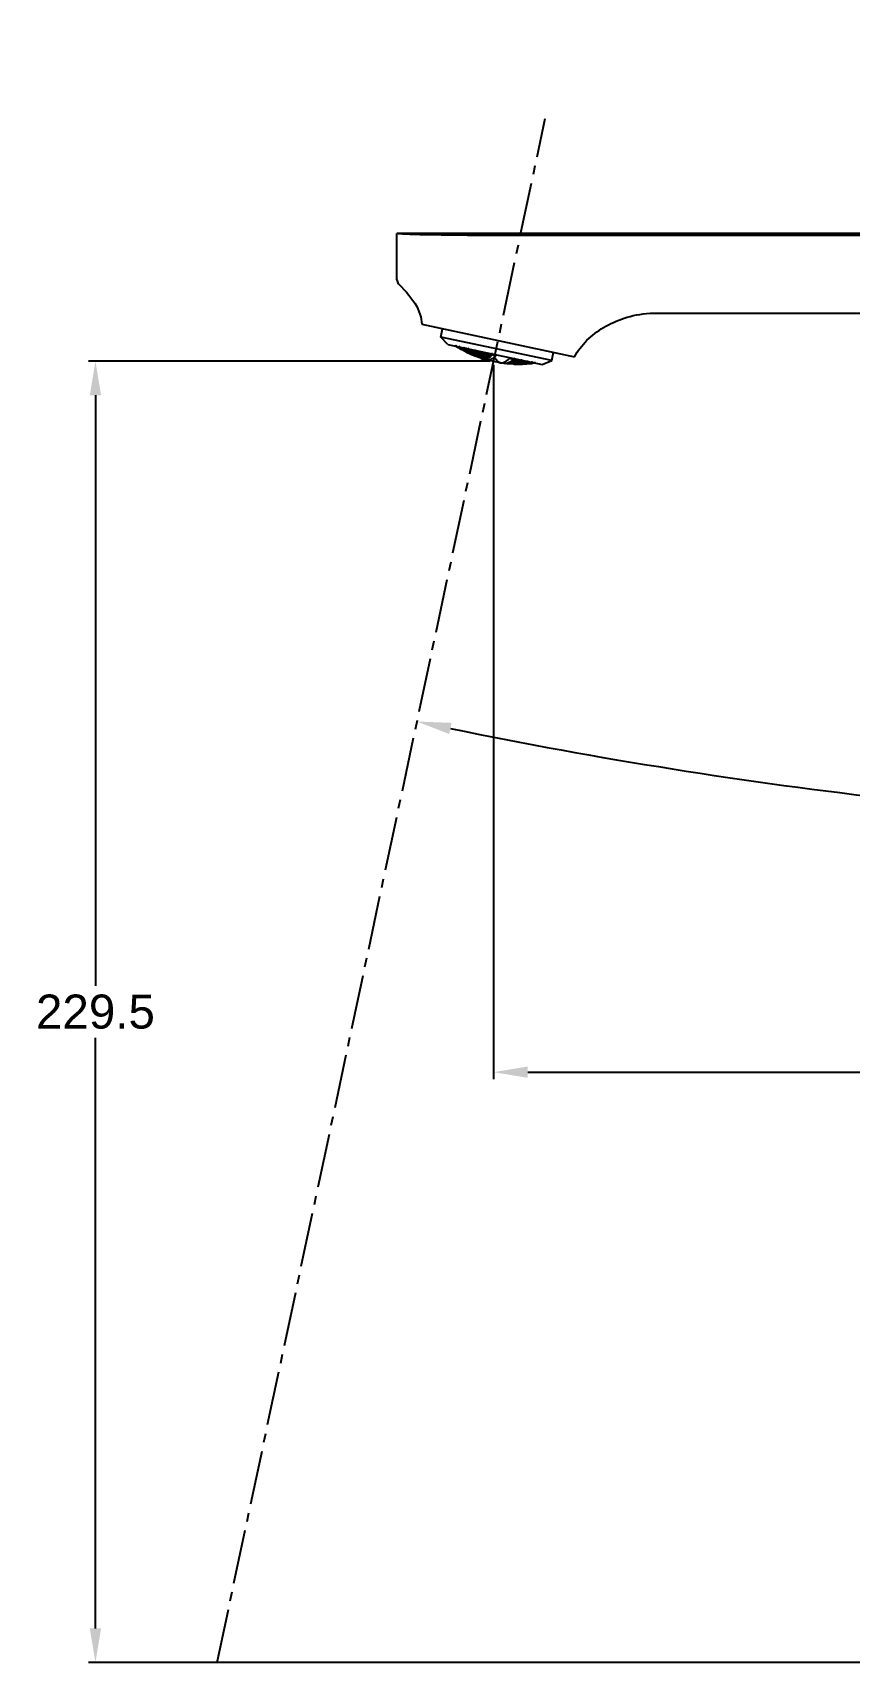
# Model space of a CAD drawing. Header units: millimetres. Extents: x 4859 to 5453, y 1404 to 2244.
# Drawn here: x 5073 to 5217.1, y 1630.2 to 1917.6 of the extents above; entities that cross this region are included whole.
import ezdxf

# ---------------------------------------------------------------- set-up
doc = ezdxf.new("R2010")
doc.units = ezdxf.units.MM
doc.linetypes.add('CENTER2', pattern=[28.575, 19.05, -3.175, 3.175, -3.175])
doc.styles.get("Standard").update_dxf_attribs({"font": 'arial.ttf'})
doc.dimstyles.new('사본(2) STANDARD', dxfattribs={"dimscale": 0, "dimtxt": 4, "dimasz": 4, "dimexe": 1.25, "dimexo": 0.625, "dimgap": 1.5, "dimtad": 3, "dimtih": 1, "dimtoh": 1, "dimdec": 1, "dimzin": 9, "dimdsep": 46, "dimtxsty": 'Standard', "dimcen": 2.5, "dimclrd": 3, "dimclre": 3, "dimclrt": 4, "dimadec": 0, "dimazin": 0, "dimtfac": 1, "dimtdec": 1, "dimtmove": 0, "dimatfit": 3, "dimfxl": 1.25, "dimtfill": 1, "dimtolj": 1, "dimtzin": 0, "dimarcsym": 0})

# ---------------------------------------------------------------- blocks, each defined once
blk = doc.blocks.new('*D83')
at = {"color": 3, "lineweight": -2, "transparency": 16777216}
for start, end in [(258.38834, 263.53754), (264.46207, 269.61166)]:
    blk.add_arc((5324.86, 2661.99), 885.24, start, end, dxfattribs=at)
at = {"color": 3, "transparency": 16777216}
for points in [[(5146.47, 1793.89), (5146.88, 1795.85), (5140.8, 1796.09)], [(5318.86, 1777.77), (5318.85, 1775.77), (5324.86, 1776.75)]]:
    blk.add_solid(points, dxfattribs=at)
at = {"layer": 'Defpoints', "color": 0, "transparency": 16777216}
for p in [(5324.86, 1917.59), (5163.4, 1902.42), (5201.66, 1785.37), (5105.54, 1630.17), (5324.86, 1629.17)]:
    blk.add_point(p, dxfattribs=at)
at = {"color": 4, "transparency": 16777216, "insert": (5232.32, 1781.6), "char_height": 6, "attachment_point": 5, "bg_fill": 3, "box_fill_scale": 1.1, "bg_fill_color": 256, "bg_fill_true_color": 13158600, "bg_fill_transparency": 0}
blk.add_mtext('\\A1;12°', dxfattribs=at)
blk = doc.blocks.new('*D86')
at = {"color": 3, "lineweight": -2, "transparency": 16777216}
for p, q in [((5153.69, 1859.63), (5082.83, 1859.63)), ((5084.08, 1853.63), (5084.08, 1749.46)), ((5084.08, 1636.17), (5084.08, 1740.34)), ((5299.73, 1630.17), (5082.83, 1630.17))]:
    blk.add_line(p, q, dxfattribs=at)
at = {"color": 3, "transparency": 16777216}
for points in [[(5083.08, 1853.63), (5085.08, 1853.63), (5084.08, 1859.63)], [(5083.08, 1636.17), (5085.08, 1636.17), (5084.08, 1630.17)]]:
    blk.add_solid(points, dxfattribs=at)
at = {"layer": 'Defpoints', "color": 0, "transparency": 16777216}
for p in [(5154.31, 1859.63), (5084.08, 1630.17), (5300.36, 1630.17)]:
    blk.add_point(p, dxfattribs=at)
at = {"color": 4, "transparency": 16777216, "insert": (5084.08, 1744.9), "char_height": 6, "attachment_point": 5, "bg_fill": 3, "box_fill_scale": 1.1, "bg_fill_color": 256, "bg_fill_true_color": 13158600, "bg_fill_transparency": 0}
blk.add_mtext('\\A1;229.5', dxfattribs=at)
blk = doc.blocks.new('*D87')
at = {"color": 3, "lineweight": -2, "transparency": 16777216}
for p, q in [((5154.31, 1859.01), (5154.31, 1733.01)), ((5160.31, 1734.26), (5228.22, 1734.26)), ((5318.86, 1734.26), (5250.95, 1734.26)), ((5324.86, 1690.48), (5324.86, 1735.51))]:
    blk.add_line(p, q, dxfattribs=at)
at = {"color": 3, "transparency": 16777216}
for points in [[(5160.31, 1735.26), (5160.31, 1733.26), (5154.31, 1734.26)], [(5318.86, 1735.26), (5318.86, 1733.26), (5324.86, 1734.26)]]:
    blk.add_solid(points, dxfattribs=at)
at = {"layer": 'Defpoints', "color": 0, "transparency": 16777216}
for p in [(5154.31, 1859.63), (5324.86, 1734.26), (5324.86, 1689.85)]:
    blk.add_point(p, dxfattribs=at)
at = {"color": 4, "transparency": 16777216, "insert": (5239.58, 1734.26), "char_height": 6, "attachment_point": 5, "bg_fill": 3, "box_fill_scale": 1.1, "bg_fill_color": 256, "bg_fill_true_color": 13158600, "bg_fill_transparency": 0}
blk.add_mtext('\\A1;170.5', dxfattribs=at)

msp = doc.modelspace()

# ---------------------------------------------------------------- linework, layer by layer
at = {"color": 1, "linetype": 'CENTER2', "ltscale": 0.5}
msp.add_line((5105.54, 1630.17), (5163.4, 1902.42), dxfattribs=at)
at = {"color": 7, "linetype": 'Continuous'}
for p, q in [((5137.26, 1874), (5137.26, 1882.17)), ((5301.86, 1882.17), (5137.26, 1882.17)), ((5315.48, 1881.8), (5158.26, 1881.8)), ((5141.62, 1866.15), (5168.58, 1860.42)), ((5144.99, 1863.9), (5145.31, 1865.37)), ((5182.55, 1868.09), (5289.66, 1868.09)), ((5146.25, 1862.61), (5144.99, 1863.9)), ((5164.56, 1859.75), (5144.99, 1863.9)), ((5146.25, 1862.61), (5162.88, 1859.08)), ((5147.58, 1862.28), (5147.47, 1862.36)), ((5147.96, 1862.05), (5147.82, 1862.14)), ((5147.9, 1862.09), (5147.91, 1862.14)), ((5148.19, 1861.92), (5148.13, 1861.95)), ((5148.23, 1861.96), (5148.14, 1862.01)), ((5148.23, 1861.96), (5148.26, 1862.13)), ((5148.37, 1861.83), (5148.31, 1861.86)), ((5148.33, 1861.9), (5148.39, 1861.87)), ((5148.33, 1861.89), (5148.33, 1861.9)), ((5148.42, 1861.8), (5148.37, 1861.83)), ((5148.39, 1861.87), (5148.45, 1861.84)), ((5148.59, 1861.96), (5148.5, 1862.01)), ((5148.56, 1861.73), (5148.57, 1861.79)), ((5148.59, 1861.96), (5148.62, 1862.11)), ((5148.89, 1861.54), (5148.81, 1861.59)), ((5148.87, 1861.66), (5148.95, 1861.61)), ((5148.9, 1861.66), (5148.93, 1861.8)), ((5149.23, 1861.71), (5149.32, 1861.66)), ((5149.32, 1861.32), (5149.23, 1861.37)), ((5149.27, 1861.72), (5149.31, 1861.95)), ((5149.32, 1861.32), (5149.34, 1861.41)), ((5149.52, 1861.22), (5149.51, 1861.22)), ((5149.62, 1861.19), (5149.56, 1861.21)), ((5149.66, 1861.26), (5149.58, 1861.3)), ((5149.63, 1861.89), (5149.71, 1861.84)), ((5149.66, 1861.26), (5149.7, 1861.46)), ((5149.72, 1861.14), (5149.78, 1861.11)), ((5149.76, 1861.2), (5149.82, 1861.18)), ((5149.78, 1861.11), (5149.84, 1861.09)), ((5149.86, 1861.09), (5149.79, 1861.11)), ((5149.92, 1861.04), (5149.84, 1861.08)), ((5150.01, 1861), (5149.92, 1861.04)), ((5150.03, 1861.32), (5149.95, 1861.36)), ((5149.96, 1861.04), (5150.04, 1861)), ((5149.99, 1861.03), (5150, 1861.12)), ((5150.03, 1861.32), (5150.1, 1861.64)), ((5150.31, 1861.02), (5150.4, 1860.98)), ((5150.34, 1861.03), (5150.38, 1861.2)), ((5150.44, 1861.5), (5150.36, 1861.54)), ((5150.43, 1860.82), (5150.43, 1860.82)), ((5150.44, 1861.5), (5150.48, 1861.71)), ((5150.76, 1860.69), (5150.67, 1860.73)), ((5150.69, 1861.14), (5150.78, 1861.09)), ((5150.74, 1861.15), (5150.79, 1861.4)), ((5150.76, 1860.69), (5150.79, 1860.81)), ((5150.86, 1860.64), (5150.93, 1860.62)), ((5150.89, 1860.63), (5150.86, 1860.64)), ((5150.92, 1860.62), (5150.89, 1860.63)), ((5150.92, 1860.61), (5150.95, 1860.59)), ((5150.97, 1860.59), (5150.92, 1860.61)), ((5150.93, 1860.62), (5150.99, 1860.6)), ((5151.12, 1860.69), (5151.03, 1860.72)), ((5151.1, 1860.54), (5151.08, 1860.54)), ((5151.1, 1860.53), (5151.11, 1860.56)), ((5151.11, 1861.37), (5151.2, 1861.33)), ((5151.12, 1860.69), (5151.17, 1860.92)), ((5151.15, 1861.4), (5151.19, 1861.57)), ((5151.37, 1860.43), (5151.28, 1860.46)), ((5151.46, 1860.4), (5151.37, 1860.43)), ((5151.41, 1860.47), (5151.51, 1860.43)), ((5151.51, 1860.8), (5151.43, 1860.84)), ((5151.44, 1860.47), (5151.47, 1860.58)), ((5151.55, 1860.37), (5151.46, 1860.4)), ((5151.51, 1860.8), (5151.59, 1861.15)), ((5151.78, 1860.51), (5151.87, 1860.48)), ((5151.83, 1860.52), (5151.87, 1860.71)), ((5151.92, 1861.05), (5151.84, 1861.09)), ((5151.89, 1860.25), (5151.9, 1860.29)), ((5151.92, 1861.05), (5152, 1861.39)), ((5152.06, 1860.19), (5152.14, 1860.13)), ((5152.14, 1860.16), (5152.07, 1860.19)), ((5152.14, 1860.13), (5152.29, 1860.06)), ((5152.23, 1860.18), (5152.15, 1860.21)), ((5152.19, 1860.68), (5152.28, 1860.65)), ((5152.23, 1860.7), (5152.29, 1860.98)), ((5152.23, 1860.18), (5152.26, 1860.33)), ((5152.29, 1860.06), (5152.45, 1860.02)), ((5152.38, 1860.09), (5152.32, 1860.11)), ((5152.38, 1860.12), (5152.34, 1860.14)), ((5152.34, 1860.14), (5152.38, 1860.13)), ((5152.38, 1860.13), (5152.48, 1860.11)), ((5152.44, 1860.07), (5152.38, 1860.09)), ((5152.39, 1860.09), (5152.41, 1860.08)), ((5152.41, 1860.08), (5152.44, 1860.07)), ((5152.45, 1860.07), (5152.46, 1860.07)), ((5152.45, 1860.02), (5153.11, 1859.87)), ((5152.46, 1860.07), (5152.48, 1860.06)), ((5152.52, 1860.1), (5152.51, 1860.06)), ((5152.62, 1860.24), (5152.53, 1860.26)), ((5152.61, 1860.99), (5152.7, 1860.95)), ((5152.62, 1860.24), (5152.67, 1860.5)), ((5152.68, 1860.23), (5152.62, 1860.24)), ((5152.65, 1861.02), (5152.69, 1861.24)), ((5152.74, 1860.22), (5152.68, 1860.23)), ((5152.79, 1860.06), (5152.73, 1860.08)), ((5152.77, 1860.05), (5152.76, 1860.05)), ((5152.77, 1860.08), (5152.79, 1860.06)), ((5152.9, 1860.17), (5152.88, 1860.07)), ((5153.01, 1860.42), (5152.93, 1860.45)), ((5153.01, 1860.42), (5153.1, 1860.8)), ((5153.15, 1860.15), (5153.13, 1860.14)), ((5153.17, 1860.2), (5153.19, 1860.17)), ((5153.27, 1860.2), (5153.23, 1860.24)), ((5153.3, 1860.36), (5153.27, 1860.2)), ((5153.43, 1860.73), (5153.35, 1860.76)), ((5153.43, 1860.73), (5153.51, 1861.07)), ((5153.57, 1860.38), (5153.54, 1860.36)), ((5153.73, 1860.69), (5153.68, 1860.46)), ((5153.86, 1860.57), (5154.05, 1860.75)), ((5154.01, 1860.75), (5153.97, 1860.71)), ((5154.03, 1860.77), (5154.01, 1860.75)), ((5154.06, 1860.8), (5154.05, 1860.75)), ((5154.72, 1860.61), (5154.05, 1860.75)), ((5154.06, 1860.8), (5154.17, 1860.77)), ((5154.17, 1860.77), (5154.2, 1860.92)), ((5154.72, 1860.61), (5154.76, 1860.8)), ((5157.15, 1860.3), (5157.11, 1860.1)), ((5157.78, 1859.96), (5157.11, 1860.1)), ((5157.39, 1859.62), (5157.2, 1859.49)), ((5157.58, 1859.77), (5157.39, 1859.62)), ((5157.4, 1859.62), (5157.41, 1859.63)), ((5157.57, 1859.45), (5157.62, 1859.66)), ((5157.78, 1859.96), (5157.58, 1859.77)), ((5157.68, 1860.02), (5157.71, 1860.18)), ((5157.75, 1860.04), (5157.68, 1860.02)), ((5157.68, 1860.02), (5157.79, 1860.01)), ((5157.81, 1860.06), (5157.75, 1860.04)), ((5157.78, 1859.96), (5157.79, 1860.01)), ((5157.81, 1859.96), (5157.78, 1859.99)), ((5157.96, 1859.73), (5158.05, 1859.72)), ((5158, 1859.76), (5158.06, 1860.06)), ((5158.41, 1859.39), (5158.47, 1859.69)), ((5158.83, 1859.71), (5158.74, 1859.71)), ((5158.83, 1859.71), (5158.88, 1859.93)), ((5159.17, 1859.51), (5159.22, 1859.76)), ((5160.02, 1859.52), (5160.05, 1859.68)), ((5162.88, 1859.08), (5164.56, 1859.75)), ((5164.56, 1859.75), (5164.87, 1861.21)), ((5156.17, 1859.22), (5155.5, 1859.37)), ((5156.33, 1859.2), (5156.17, 1859.22)), ((5156.49, 1859.21), (5156.33, 1859.2)), ((5156.66, 1859.24), (5156.49, 1859.21)), ((5156.62, 1859.23), (5156.67, 1859.22)), ((5156.67, 1859.22), (5156.62, 1859.23)), ((5156.84, 1859.3), (5156.66, 1859.24)), ((5156.81, 1859.21), (5156.82, 1859.26)), ((5157.02, 1859.38), (5156.84, 1859.3)), ((5156.99, 1859.35), (5156.97, 1859.36)), ((5157.2, 1859.49), (5157.02, 1859.38)), ((5157.15, 1859.26), (5157.23, 1859.25)), ((5157.17, 1859.27), (5157.2, 1859.4)), ((5157.53, 1859.43), (5157.62, 1859.42)), ((5157.65, 1859.15), (5157.55, 1859.16)), ((5157.65, 1859.15), (5157.66, 1859.22)), ((5158.01, 1859.21), (5157.91, 1859.21)), ((5158.01, 1859.21), (5158.05, 1859.39)), ((5158.2, 1859.14), (5158.27, 1859.14)), ((5158.27, 1859.14), (5158.33, 1859.14)), ((5158.41, 1859.39), (5158.31, 1859.4)), ((5158.33, 1859.14), (5158.42, 1859.14)), ((5158.38, 1859.14), (5158.39, 1859.21)), ((5158.73, 1859.25), (5158.82, 1859.25)), ((5158.75, 1859.26), (5158.79, 1859.42)), ((5159.13, 1859.49), (5159.22, 1859.48)), ((5159.23, 1859.14), (5159.13, 1859.14)), ((5159.23, 1859.14), (5159.25, 1859.24)), ((5159.36, 1859.14), (5159.33, 1859.14)), ((5159.33, 1859.13), (5159.34, 1859.13)), ((5159.6, 1859.26), (5159.5, 1859.26)), ((5159.59, 1859.14), (5159.59, 1859.16)), ((5159.6, 1859.26), (5159.65, 1859.48)), ((5159.75, 1859.25), (5159.72, 1859.26)), ((5159.79, 1859.18), (5159.86, 1859.19)), ((5159.8, 1859.2), (5159.82, 1859.19)), ((5159.86, 1859.19), (5159.93, 1859.19)), ((5159.97, 1859.17), (5159.87, 1859.16)), ((5160.02, 1859.52), (5159.92, 1859.51)), ((5159.93, 1859.19), (5160.02, 1859.2)), ((5159.97, 1859.21), (5159.99, 1859.3)), ((5160.08, 1859.53), (5160.02, 1859.52)), ((5160.15, 1859.55), (5160.08, 1859.53)), ((5160.33, 1859.37), (5160.43, 1859.38)), ((5160.36, 1859.39), (5160.39, 1859.58)), ((5160.45, 1859.2), (5160.46, 1859.23)), ((5160.83, 1859.27), (5160.73, 1859.26)), ((5160.83, 1859.27), (5160.86, 1859.41)), ((5160.88, 1859.24), (5160.85, 1859.24)), ((5160.98, 1859.25), (5160.88, 1859.24)), ((5160.94, 1859.27), (5161, 1859.28)), ((5161.05, 1859.26), (5160.98, 1859.25)), ((5161, 1859.28), (5161.07, 1859.29)), ((5161.09, 1859.26), (5161.17, 1859.27)), ((5161.2, 1859.28), (5161.21, 1859.32)), ((5161.41, 1859.36), (5161.48, 1859.37)), ((5161.42, 1859.38), (5161.45, 1859.38)), ((5161.58, 1859.32), (5161.49, 1859.31)), ((5161.67, 1859.34), (5161.58, 1859.32))]:
    msp.add_line(p, q, dxfattribs=at)
for points in [[(5158.26, 1881.8), (5157.15, 1881.8), (5156.06, 1881.8), (5154.97, 1881.81), (5153.89, 1881.81), (5152.82, 1881.81), (5151.77, 1881.82), (5150.73, 1881.83), (5149.71, 1881.83), (5148.72, 1881.84), (5147.76, 1881.85), (5146.82, 1881.86), (5145.91, 1881.87), (5145.04, 1881.88), (5144.2, 1881.9), (5143.41, 1881.91), (5142.65, 1881.92), (5141.94, 1881.94), (5141.27, 1881.95), (5140.65, 1881.97), (5140.07, 1881.98), (5139.55, 1882), (5139.07, 1882.02), (5138.65, 1882.04), (5138.29, 1882.05), (5137.97, 1882.07), (5137.72, 1882.09), (5137.52, 1882.11), (5137.37, 1882.13), (5137.29, 1882.15), (5137.26, 1882.17)], [(5137.54, 1873.3), (5138.02, 1872.8), (5138.49, 1872.3), (5138.93, 1871.8), (5139.35, 1871.31), (5139.73, 1870.83), (5140.08, 1870.35), (5140.4, 1869.86), (5140.69, 1869.38), (5140.93, 1868.9), (5141.14, 1868.42), (5141.32, 1867.95), (5141.45, 1867.48), (5141.54, 1867.03), (5141.6, 1866.58), (5141.62, 1866.15)], [(5168.58, 1860.42), (5168.81, 1860.82), (5169.05, 1861.21), (5169.3, 1861.59), (5169.57, 1861.96), (5169.85, 1862.31), (5170.15, 1862.66), (5170.45, 1862.99), (5170.77, 1863.32), (5171.1, 1863.63), (5171.44, 1863.94), (5171.79, 1864.23), (5172.15, 1864.52), (5172.52, 1864.79), (5172.9, 1865.06), (5173.3, 1865.32), (5173.7, 1865.57), (5174.11, 1865.81), (5174.54, 1866.04), (5174.98, 1866.27), (5175.43, 1866.48), (5175.89, 1866.68), (5176.36, 1866.88), (5176.85, 1867.06), (5177.35, 1867.23), (5177.86, 1867.39), (5178.39, 1867.54), (5178.93, 1867.67), (5179.49, 1867.79), (5180.07, 1867.89), (5180.66, 1867.98), (5181.28, 1868.04), (5181.91, 1868.08), (5182.55, 1868.09)], [(5147.82, 1862.14), (5147.74, 1862.19), (5147.65, 1862.24), (5147.58, 1862.28)], [(5147.62, 1862.32), (5147.7, 1862.27), (5147.78, 1862.22), (5147.86, 1862.17), (5147.95, 1862.12), (5148.03, 1862.07), (5148.11, 1862.02), (5148.2, 1861.97)], [(5148.14, 1862.01), (5148.06, 1862.06), (5147.97, 1862.11), (5147.89, 1862.17), (5147.81, 1862.22), (5147.73, 1862.27), (5147.65, 1862.32)], [(5148.13, 1861.95), (5148.08, 1861.99), (5148.02, 1862.02), (5147.96, 1862.05)], [(5148.12, 1862.22), (5148.14, 1862.21), (5148.22, 1862.15), (5148.3, 1862.1), (5148.39, 1862.05), (5148.47, 1862), (5148.55, 1861.95)], [(5148.5, 1862.01), (5148.42, 1862.06), (5148.34, 1862.11), (5148.26, 1862.16), (5148.18, 1862.2)], [(5148.31, 1861.86), (5148.25, 1861.89), (5148.19, 1861.92)], [(5148.2, 1861.97), (5148.22, 1861.95), (5148.25, 1861.93), (5148.27, 1861.91), (5148.3, 1861.89), (5148.32, 1861.87)], [(5148.4, 1861.88), (5148.35, 1861.91), (5148.29, 1861.93), (5148.23, 1861.96)], [(5148.32, 1861.87), (5148.35, 1861.85), (5148.37, 1861.83)], [(5148.38, 1861.85), (5148.36, 1861.87), (5148.33, 1861.89)], [(5148.35, 1861.83), (5148.41, 1861.8), (5148.47, 1861.77), (5148.52, 1861.74)], [(5148.37, 1861.83), (5148.4, 1861.81), (5148.42, 1861.8)], [(5148.56, 1861.73), (5148.53, 1861.74), (5148.5, 1861.76), (5148.48, 1861.78), (5148.45, 1861.8), (5148.43, 1861.81), (5148.4, 1861.83), (5148.38, 1861.85)], [(5148.76, 1861.73), (5148.7, 1861.75), (5148.64, 1861.77), (5148.58, 1861.8), (5148.52, 1861.83), (5148.46, 1861.85), (5148.4, 1861.88)], [(5148.45, 1861.84), (5148.51, 1861.81), (5148.57, 1861.79)], [(5148.55, 1861.95), (5148.57, 1861.93), (5148.6, 1861.9), (5148.62, 1861.87), (5148.65, 1861.85), (5148.67, 1861.82)], [(5148.81, 1861.59), (5148.72, 1861.63), (5148.64, 1861.68), (5148.56, 1861.73)], [(5148.57, 1861.79), (5148.63, 1861.76), (5148.69, 1861.73), (5148.75, 1861.71)], [(5148.71, 1861.91), (5148.65, 1861.94), (5148.59, 1861.96)], [(5148.67, 1861.82), (5148.69, 1861.8), (5148.72, 1861.77), (5148.74, 1861.75), (5148.76, 1861.73)], [(5148.68, 1861.89), (5148.74, 1861.87), (5148.8, 1861.85), (5148.86, 1861.83), (5148.93, 1861.8), (5148.99, 1861.79), (5149.05, 1861.77), (5149.11, 1861.75)], [(5148.78, 1861.78), (5148.75, 1861.81), (5148.73, 1861.83), (5148.71, 1861.86), (5148.68, 1861.89)], [(5149.14, 1861.78), (5149.07, 1861.8), (5149.01, 1861.82), (5148.95, 1861.83), (5148.89, 1861.85), (5148.83, 1861.87), (5148.77, 1861.89), (5148.71, 1861.91)], [(5148.75, 1861.71), (5148.81, 1861.68), (5148.87, 1861.66)], [(5148.9, 1861.66), (5148.87, 1861.68), (5148.85, 1861.71), (5148.82, 1861.73), (5148.8, 1861.76), (5148.78, 1861.78)], [(5149.23, 1861.37), (5149.15, 1861.41), (5149.06, 1861.45), (5148.98, 1861.5), (5148.89, 1861.54)], [(5149.58, 1861.3), (5149.49, 1861.34), (5149.41, 1861.39), (5149.32, 1861.43), (5149.24, 1861.47), (5149.15, 1861.52), (5149.07, 1861.57), (5148.98, 1861.61), (5148.9, 1861.66)], [(5148.95, 1862.04), (5148.96, 1862.03), (5148.98, 1862), (5149, 1861.96), (5149.03, 1861.93), (5149.05, 1861.9), (5149.07, 1861.87), (5149.09, 1861.84), (5149.11, 1861.81), (5149.14, 1861.78)], [(5148.95, 1861.61), (5149.04, 1861.57), (5149.12, 1861.52), (5149.2, 1861.48), (5149.29, 1861.43), (5149.37, 1861.39), (5149.46, 1861.34), (5149.54, 1861.3), (5149.63, 1861.26)], [(5149.18, 1861.85), (5149.15, 1861.88), (5149.13, 1861.91), (5149.11, 1861.94), (5149.09, 1861.98), (5149.07, 1862.01)], [(5149.07, 1862.01), (5149.13, 1862), (5149.19, 1861.98), (5149.25, 1861.97), (5149.31, 1861.95), (5149.38, 1861.94), (5149.44, 1861.93), (5149.5, 1861.92), (5149.56, 1861.9), (5149.63, 1861.89)], [(5149.11, 1861.75), (5149.17, 1861.73), (5149.23, 1861.71)], [(5149.27, 1861.72), (5149.24, 1861.75), (5149.22, 1861.78), (5149.2, 1861.81), (5149.18, 1861.85)], [(5149.95, 1861.36), (5149.86, 1861.4), (5149.78, 1861.45), (5149.7, 1861.49), (5149.61, 1861.53), (5149.53, 1861.58), (5149.44, 1861.63), (5149.35, 1861.68), (5149.27, 1861.72)], [(5149.32, 1861.66), (5149.41, 1861.61), (5149.49, 1861.57), (5149.58, 1861.52), (5149.66, 1861.48), (5149.75, 1861.43), (5149.83, 1861.39), (5149.91, 1861.35), (5149.99, 1861.31)], [(5149.44, 1861.27), (5149.38, 1861.29), (5149.32, 1861.32)], [(5149.51, 1861.22), (5149.5, 1861.23), (5149.47, 1861.24), (5149.45, 1861.26), (5149.42, 1861.27)], [(5149.42, 1861.27), (5149.48, 1861.24), (5149.54, 1861.22)], [(5149.56, 1861.21), (5149.5, 1861.24), (5149.44, 1861.27)], [(5149.6, 1861.18), (5149.58, 1861.19), (5149.55, 1861.2), (5149.52, 1861.22)], [(5149.54, 1861.22), (5149.6, 1861.19), (5149.66, 1861.16), (5149.72, 1861.14)], [(5149.66, 1861.16), (5149.63, 1861.17), (5149.6, 1861.18)], [(5149.79, 1861.11), (5149.73, 1861.14), (5149.67, 1861.16), (5149.62, 1861.19)], [(5149.63, 1861.26), (5149.65, 1861.24), (5149.68, 1861.22), (5149.7, 1861.2), (5149.73, 1861.18), (5149.75, 1861.16), (5149.78, 1861.14)], [(5149.78, 1861.22), (5149.72, 1861.24), (5149.66, 1861.26)], [(5149.84, 1861.08), (5149.75, 1861.12), (5149.66, 1861.16)], [(5149.71, 1861.84), (5149.8, 1861.8), (5149.89, 1861.75), (5149.97, 1861.7), (5150.05, 1861.66), (5150.14, 1861.61), (5150.22, 1861.57), (5150.31, 1861.53), (5150.39, 1861.49)], [(5150.36, 1861.54), (5150.27, 1861.59), (5150.19, 1861.63), (5150.1, 1861.68), (5150.02, 1861.72), (5149.93, 1861.77), (5149.85, 1861.81), (5149.76, 1861.86), (5149.75, 1861.87)], [(5149.81, 1861.16), (5149.78, 1861.18), (5149.76, 1861.2)], [(5150.21, 1861.08), (5150.15, 1861.1), (5150.09, 1861.12), (5150.02, 1861.14), (5149.96, 1861.15), (5149.9, 1861.17), (5149.84, 1861.19), (5149.78, 1861.22)], [(5149.78, 1861.14), (5149.8, 1861.12), (5149.83, 1861.11), (5149.86, 1861.09)], [(5149.99, 1861.03), (5149.96, 1861.05), (5149.93, 1861.07), (5149.91, 1861.08), (5149.88, 1861.1), (5149.86, 1861.12), (5149.83, 1861.14), (5149.81, 1861.16)], [(5149.82, 1861.18), (5149.88, 1861.16), (5149.94, 1861.14), (5150, 1861.12), (5150.06, 1861.1), (5150.12, 1861.08), (5150.19, 1861.06)], [(5149.84, 1861.09), (5149.9, 1861.06), (5149.96, 1861.04)], [(5149.99, 1861.31), (5150.02, 1861.28), (5150.04, 1861.25), (5150.07, 1861.22), (5150.09, 1861.2)], [(5150.67, 1860.73), (5150.59, 1860.76), (5150.5, 1860.8), (5150.41, 1860.84), (5150.33, 1860.88), (5150.24, 1860.91), (5150.16, 1860.95), (5150.07, 1860.99), (5149.99, 1861.03)], [(5150.43, 1860.82), (5150.35, 1860.85), (5150.27, 1860.89), (5150.18, 1860.92), (5150.1, 1860.96), (5150.01, 1861)], [(5150.15, 1861.29), (5150.09, 1861.3), (5150.03, 1861.32)], [(5150.04, 1861), (5150.13, 1860.96), (5150.21, 1860.92), (5150.3, 1860.88), (5150.39, 1860.84), (5150.47, 1860.81), (5150.56, 1860.77), (5150.65, 1860.73), (5150.73, 1860.69)], [(5150.09, 1861.2), (5150.11, 1861.17), (5150.14, 1861.15), (5150.16, 1861.13), (5150.18, 1861.1), (5150.21, 1861.08)], [(5150.22, 1861.15), (5150.2, 1861.17), (5150.18, 1861.2), (5150.15, 1861.23), (5150.13, 1861.25)], [(5150.13, 1861.25), (5150.19, 1861.24), (5150.25, 1861.23), (5150.31, 1861.21), (5150.38, 1861.2), (5150.44, 1861.18), (5150.5, 1861.17), (5150.56, 1861.16)], [(5150.59, 1861.2), (5150.53, 1861.21), (5150.46, 1861.22), (5150.4, 1861.24), (5150.34, 1861.25), (5150.28, 1861.26), (5150.21, 1861.28), (5150.15, 1861.29)], [(5150.19, 1861.06), (5150.25, 1861.04), (5150.31, 1861.02)], [(5150.34, 1861.03), (5150.32, 1861.05), (5150.29, 1861.08), (5150.27, 1861.1), (5150.25, 1861.12), (5150.22, 1861.15)], [(5151.03, 1860.72), (5150.95, 1860.76), (5150.87, 1860.79), (5150.78, 1860.83), (5150.7, 1860.87), (5150.61, 1860.91), (5150.52, 1860.95), (5150.43, 1860.99), (5150.34, 1861.03)], [(5150.39, 1861.49), (5150.41, 1861.45), (5150.43, 1861.42), (5150.46, 1861.38), (5150.48, 1861.35), (5150.5, 1861.32), (5150.52, 1861.29), (5150.55, 1861.26), (5150.57, 1861.23), (5150.59, 1861.2)], [(5150.4, 1860.98), (5150.49, 1860.94), (5150.58, 1860.9), (5150.66, 1860.86), (5150.75, 1860.82), (5150.83, 1860.79), (5150.92, 1860.75), (5151, 1860.71), (5151.08, 1860.68)], [(5150.68, 1860.71), (5150.62, 1860.73), (5150.56, 1860.76), (5150.49, 1860.79), (5150.43, 1860.82)], [(5151.01, 1861.44), (5150.95, 1861.45), (5150.88, 1861.45), (5150.82, 1861.46), (5150.76, 1861.46), (5150.69, 1861.47), (5150.63, 1861.48), (5150.57, 1861.49), (5150.5, 1861.49), (5150.44, 1861.5)], [(5150.74, 1861.15), (5150.72, 1861.18), (5150.69, 1861.2), (5150.67, 1861.23), (5150.65, 1861.27), (5150.63, 1861.3), (5150.61, 1861.33), (5150.58, 1861.36), (5150.56, 1861.4), (5150.54, 1861.43)], [(5150.54, 1861.43), (5150.6, 1861.42), (5150.66, 1861.41), (5150.73, 1861.41), (5150.79, 1861.4), (5150.86, 1861.39), (5150.92, 1861.39), (5150.98, 1861.38), (5151.05, 1861.38), (5151.11, 1861.37)], [(5150.56, 1861.16), (5150.63, 1861.15), (5150.69, 1861.14)], [(5150.8, 1860.66), (5150.74, 1860.68), (5150.68, 1860.71)], [(5150.73, 1860.69), (5150.76, 1860.68), (5150.79, 1860.67), (5150.81, 1860.65), (5150.84, 1860.64), (5150.86, 1860.63), (5150.89, 1860.62), (5150.92, 1860.61)], [(5151.43, 1860.84), (5151.35, 1860.87), (5151.26, 1860.91), (5151.17, 1860.95), (5151.09, 1860.99), (5151, 1861.02), (5150.91, 1861.06), (5150.83, 1861.11), (5150.74, 1861.15)], [(5150.88, 1860.65), (5150.82, 1860.67), (5150.76, 1860.69)], [(5150.78, 1861.09), (5150.87, 1861.05), (5150.95, 1861.01), (5151.04, 1860.97), (5151.13, 1860.94), (5151.21, 1860.9), (5151.3, 1860.86), (5151.38, 1860.83), (5151.46, 1860.79)], [(5150.91, 1860.61), (5150.85, 1860.63), (5150.8, 1860.66)], [(5151.19, 1860.55), (5151.13, 1860.57), (5151.07, 1860.59), (5151, 1860.61), (5150.94, 1860.63), (5150.88, 1860.65)], [(5150.91, 1861.62), (5150.93, 1861.59), (5150.95, 1861.55), (5150.97, 1861.51), (5150.99, 1861.48), (5151.01, 1861.44)], [(5151.08, 1860.54), (5151.05, 1860.56), (5151.02, 1860.57), (5151, 1860.58), (5150.97, 1860.59), (5150.94, 1860.6), (5150.92, 1860.62)], [(5150.99, 1860.6), (5151.05, 1860.58), (5151.11, 1860.56), (5151.17, 1860.54), (5151.23, 1860.52), (5151.29, 1860.5)], [(5151.15, 1861.4), (5151.13, 1861.44), (5151.11, 1861.47), (5151.09, 1861.51), (5151.07, 1861.55), (5151.05, 1861.59), (5151.04, 1861.6)], [(5151.08, 1860.68), (5151.11, 1860.66), (5151.14, 1860.64), (5151.16, 1860.62), (5151.19, 1860.6), (5151.21, 1860.58), (5151.24, 1860.56)], [(5151.28, 1860.46), (5151.19, 1860.5), (5151.1, 1860.54)], [(5151.24, 1860.66), (5151.18, 1860.67), (5151.12, 1860.69)], [(5151.84, 1861.09), (5151.75, 1861.13), (5151.67, 1861.16), (5151.58, 1861.2), (5151.5, 1861.24), (5151.41, 1861.28), (5151.32, 1861.32), (5151.24, 1861.36), (5151.15, 1861.4)], [(5151.31, 1860.51), (5151.25, 1860.53), (5151.19, 1860.55)], [(5151.2, 1861.33), (5151.29, 1861.29), (5151.37, 1861.25), (5151.46, 1861.21), (5151.54, 1861.17), (5151.63, 1861.13), (5151.72, 1861.1), (5151.8, 1861.06), (5151.89, 1861.02)], [(5151.3, 1860.57), (5151.27, 1860.59), (5151.24, 1860.61), (5151.22, 1860.63)], [(5151.22, 1860.63), (5151.28, 1860.62), (5151.34, 1860.6), (5151.4, 1860.59), (5151.47, 1860.58), (5151.53, 1860.56), (5151.59, 1860.55), (5151.65, 1860.54)], [(5151.68, 1860.57), (5151.62, 1860.58), (5151.55, 1860.59), (5151.49, 1860.6), (5151.43, 1860.62), (5151.37, 1860.63), (5151.3, 1860.64), (5151.24, 1860.66)], [(5151.24, 1860.56), (5151.26, 1860.55), (5151.29, 1860.53), (5151.31, 1860.51)], [(5151.29, 1860.5), (5151.35, 1860.49), (5151.41, 1860.47)], [(5151.44, 1860.47), (5151.42, 1860.48), (5151.4, 1860.5), (5151.37, 1860.52), (5151.35, 1860.54), (5151.32, 1860.55), (5151.3, 1860.57)], [(5151.89, 1860.3), (5151.81, 1860.33), (5151.72, 1860.36), (5151.63, 1860.4), (5151.54, 1860.43), (5151.44, 1860.47)], [(5151.46, 1860.79), (5151.49, 1860.76), (5151.51, 1860.74), (5151.54, 1860.71), (5151.56, 1860.68)], [(5151.64, 1860.79), (5151.58, 1860.79), (5151.51, 1860.8)], [(5151.51, 1860.43), (5151.6, 1860.4), (5151.69, 1860.36), (5151.77, 1860.33), (5151.86, 1860.3)], [(5151.89, 1860.25), (5151.81, 1860.28), (5151.72, 1860.31), (5151.55, 1860.37)], [(5151.56, 1860.68), (5151.58, 1860.66), (5151.61, 1860.63), (5151.63, 1860.61), (5151.66, 1860.59), (5151.68, 1860.57)], [(5151.71, 1860.64), (5151.69, 1860.66), (5151.66, 1860.69), (5151.64, 1860.72), (5151.61, 1860.74)], [(5151.61, 1860.74), (5151.68, 1860.74), (5151.74, 1860.73), (5151.81, 1860.72), (5151.87, 1860.71), (5151.93, 1860.71), (5152, 1860.7), (5152.06, 1860.69), (5152.12, 1860.69), (5152.19, 1860.68)], [(5152.09, 1860.74), (5152.02, 1860.75), (5151.96, 1860.75), (5151.9, 1860.76), (5151.83, 1860.76), (5151.77, 1860.77), (5151.7, 1860.78), (5151.64, 1860.79)], [(5151.65, 1860.54), (5151.72, 1860.53), (5151.78, 1860.51)], [(5151.83, 1860.52), (5151.81, 1860.54), (5151.78, 1860.57), (5151.76, 1860.59), (5151.73, 1860.61), (5151.71, 1860.64)], [(5152.53, 1860.26), (5152.45, 1860.29), (5152.36, 1860.32), (5152.27, 1860.35), (5152.19, 1860.39), (5152.1, 1860.42), (5152.01, 1860.45), (5151.92, 1860.49), (5151.83, 1860.52)], [(5151.86, 1860.3), (5152.03, 1860.24), (5152.12, 1860.21), (5152.2, 1860.18)], [(5151.87, 1860.48), (5151.96, 1860.45), (5152.05, 1860.41), (5152.14, 1860.38), (5152.23, 1860.35), (5152.31, 1860.32), (5152.4, 1860.29), (5152.48, 1860.26), (5152.57, 1860.23)], [(5151.89, 1861.02), (5151.91, 1860.99), (5151.93, 1860.96), (5151.95, 1860.92), (5151.98, 1860.89), (5152, 1860.86), (5152.02, 1860.83), (5152.04, 1860.8), (5152.07, 1860.77), (5152.09, 1860.74)], [(5152.15, 1860.21), (5152.07, 1860.24), (5151.89, 1860.3)], [(5152.07, 1860.19), (5152.02, 1860.21), (5151.95, 1860.23), (5151.89, 1860.25)], [(5152.51, 1861.05), (5152.45, 1861.05), (5152.38, 1861.05), (5152.31, 1861.05), (5152.25, 1861.05), (5152.18, 1861.05), (5152.12, 1861.05), (5152.05, 1861.05), (5151.99, 1861.05), (5151.92, 1861.05)], [(5152.23, 1860.7), (5152.2, 1860.73), (5152.18, 1860.76), (5152.16, 1860.8), (5152.14, 1860.83), (5152.11, 1860.86), (5152.09, 1860.89), (5152.07, 1860.92), (5152.05, 1860.95), (5152.02, 1860.99)], [(5152.02, 1860.99), (5152.09, 1860.99), (5152.15, 1860.98), (5152.22, 1860.98), (5152.28, 1860.98), (5152.35, 1860.98), (5152.41, 1860.98), (5152.48, 1860.98), (5152.55, 1860.98), (5152.61, 1860.99)], [(5152.32, 1860.11), (5152.26, 1860.13), (5152.2, 1860.15), (5152.14, 1860.16)], [(5152.2, 1860.18), (5152.23, 1860.17), (5152.26, 1860.15), (5152.28, 1860.14), (5152.31, 1860.13), (5152.34, 1860.12), (5152.36, 1860.11), (5152.39, 1860.09)], [(5152.93, 1860.45), (5152.84, 1860.48), (5152.75, 1860.51), (5152.67, 1860.54), (5152.58, 1860.57), (5152.49, 1860.6), (5152.4, 1860.64), (5152.31, 1860.67), (5152.23, 1860.7)], [(5152.36, 1860.15), (5152.29, 1860.17), (5152.23, 1860.18)], [(5152.28, 1860.65), (5152.36, 1860.61), (5152.45, 1860.58), (5152.54, 1860.55), (5152.63, 1860.52), (5152.71, 1860.49), (5152.8, 1860.46), (5152.89, 1860.43), (5152.98, 1860.4)], [(5152.73, 1860.08), (5152.67, 1860.09), (5152.61, 1860.1), (5152.54, 1860.11), (5152.48, 1860.13), (5152.42, 1860.14), (5152.36, 1860.15)], [(5152.37, 1861.31), (5152.38, 1861.28), (5152.41, 1861.24), (5152.43, 1861.2), (5152.45, 1861.16), (5152.47, 1861.12), (5152.49, 1861.09), (5152.51, 1861.05)], [(5152.51, 1860.06), (5152.49, 1860.07), (5152.48, 1860.07), (5152.46, 1860.08), (5152.44, 1860.09), (5152.42, 1860.1), (5152.4, 1860.11), (5152.38, 1860.12)], [(5152.45, 1860.02), (5152.6, 1860), (5152.77, 1860), (5152.94, 1860.03), (5153.11, 1860.09)], [(5152.48, 1860.11), (5152.52, 1860.1), (5152.57, 1860.09), (5152.62, 1860.08), (5152.66, 1860.07), (5152.71, 1860.06), (5152.76, 1860.05)], [(5152.48, 1860.06), (5152.48, 1860.06), (5152.49, 1860.06), (5152.49, 1860.06), (5152.5, 1860.06), (5152.51, 1860.06), (5152.51, 1860.06)], [(5152.65, 1861.02), (5152.63, 1861.06), (5152.6, 1861.1), (5152.58, 1861.13), (5152.56, 1861.17), (5152.54, 1861.21), (5152.52, 1861.25), (5152.5, 1861.29)], [(5152.57, 1860.23), (5152.59, 1860.21), (5152.62, 1860.19), (5152.65, 1860.17), (5152.67, 1860.15), (5152.7, 1860.13)], [(5153.35, 1860.76), (5153.26, 1860.79), (5153.17, 1860.83), (5153.08, 1860.86), (5153, 1860.89), (5152.91, 1860.92), (5152.82, 1860.95), (5152.73, 1860.99), (5152.65, 1861.02)], [(5152.7, 1860.95), (5152.79, 1860.92), (5152.87, 1860.88), (5152.96, 1860.85), (5153.05, 1860.82), (5153.14, 1860.79), (5153.22, 1860.76), (5153.31, 1860.73), (5153.4, 1860.7)], [(5152.7, 1860.13), (5152.72, 1860.11), (5152.75, 1860.1), (5152.77, 1860.08)], [(5152.79, 1860.13), (5152.77, 1860.15), (5152.75, 1860.16), (5152.73, 1860.18), (5152.71, 1860.19)], [(5152.71, 1860.19), (5152.76, 1860.18), (5152.81, 1860.18), (5152.85, 1860.17), (5152.9, 1860.17), (5152.94, 1860.16), (5152.99, 1860.16), (5153.04, 1860.15), (5153.08, 1860.15), (5153.13, 1860.14)], [(5153.06, 1860.18), (5153, 1860.19), (5152.93, 1860.2), (5152.87, 1860.2), (5152.81, 1860.21), (5152.74, 1860.22)], [(5152.88, 1860.07), (5152.86, 1860.06), (5152.85, 1860.06), (5152.84, 1860.06), (5152.82, 1860.06), (5152.81, 1860.06), (5152.8, 1860.05), (5152.78, 1860.05), (5152.77, 1860.05)], [(5152.88, 1860.07), (5152.86, 1860.08), (5152.84, 1860.09), (5152.82, 1860.11), (5152.81, 1860.12), (5152.79, 1860.13)], [(5152.98, 1860.4), (5153, 1860.37), (5153.02, 1860.34), (5153.05, 1860.32), (5153.07, 1860.29)], [(5153.6, 1860.41), (5153.53, 1860.41), (5153.47, 1860.41), (5153.4, 1860.41), (5153.34, 1860.41), (5153.27, 1860.41), (5153.21, 1860.41), (5153.14, 1860.41), (5153.08, 1860.42), (5153.01, 1860.42)], [(5153.19, 1860.17), (5153.13, 1860.18), (5153.06, 1860.18)], [(5153.07, 1860.29), (5153.09, 1860.27), (5153.12, 1860.24), (5153.14, 1860.22), (5153.17, 1860.2)], [(5154.72, 1860.61), (5154.53, 1860.42), (5154.33, 1860.27), (5154.15, 1860.13), (5153.96, 1860.03), (5153.78, 1859.95), (5153.61, 1859.89), (5153.44, 1859.86), (5153.27, 1859.85), (5153.11, 1859.87)], [(5153.23, 1860.24), (5153.21, 1860.26), (5153.2, 1860.27), (5153.18, 1860.29), (5153.16, 1860.31), (5153.14, 1860.33), (5153.13, 1860.35), (5153.11, 1860.37)], [(5153.11, 1860.37), (5153.16, 1860.37), (5153.2, 1860.36), (5153.25, 1860.36), (5153.3, 1860.36), (5153.34, 1860.36), (5153.39, 1860.36), (5153.44, 1860.36), (5153.49, 1860.36), (5153.54, 1860.36)], [(5153.11, 1860.09), (5153.29, 1860.17), (5153.48, 1860.28)], [(5153.27, 1860.2), (5153.25, 1860.19), (5153.23, 1860.19), (5153.22, 1860.18), (5153.2, 1860.17), (5153.19, 1860.17), (5153.17, 1860.16), (5153.16, 1860.15), (5153.15, 1860.15)], [(5153.4, 1860.7), (5153.42, 1860.66), (5153.44, 1860.63), (5153.46, 1860.6), (5153.49, 1860.57), (5153.51, 1860.53), (5153.53, 1860.5), (5153.55, 1860.47), (5153.58, 1860.44), (5153.6, 1860.41)], [(5154.03, 1860.79), (5153.96, 1860.78), (5153.9, 1860.77), (5153.83, 1860.77), (5153.76, 1860.76), (5153.7, 1860.75), (5153.63, 1860.75), (5153.56, 1860.74), (5153.5, 1860.74), (5153.43, 1860.73)], [(5153.48, 1860.28), (5153.67, 1860.41), (5153.86, 1860.57)], [(5153.53, 1860.67), (5153.58, 1860.68), (5153.63, 1860.68), (5153.68, 1860.68), (5153.73, 1860.69), (5153.77, 1860.69), (5153.82, 1860.7), (5153.87, 1860.7), (5153.92, 1860.71), (5153.97, 1860.71)], [(5153.68, 1860.46), (5153.66, 1860.49), (5153.65, 1860.51), (5153.63, 1860.53), (5153.61, 1860.55), (5153.6, 1860.58), (5153.58, 1860.6), (5153.57, 1860.63), (5153.55, 1860.65), (5153.53, 1860.67)], [(5153.68, 1860.46), (5153.66, 1860.45), (5153.65, 1860.44), (5153.63, 1860.43), (5153.62, 1860.42), (5153.6, 1860.4), (5153.58, 1860.39), (5153.57, 1860.38)], [(5153.92, 1860.98), (5153.93, 1860.98), (5153.95, 1860.94), (5153.97, 1860.9), (5153.99, 1860.86), (5154.01, 1860.82), (5154.03, 1860.79)], [(5154.06, 1860.8), (5154.05, 1860.79), (5154.03, 1860.77)], [(5154.17, 1860.77), (5154.15, 1860.81), (5154.13, 1860.84), (5154.11, 1860.88), (5154.09, 1860.92), (5154.07, 1860.95)], [(5154.47, 1860.38), (5154.55, 1860.22), (5154.66, 1860.02), (5154.79, 1859.85), (5154.92, 1859.7), (5155.06, 1859.58), (5155.2, 1859.48), (5155.35, 1859.41), (5155.5, 1859.37)], [(5155.5, 1859.37), (5155.66, 1859.35), (5155.83, 1859.35), (5156, 1859.38), (5156.17, 1859.44), (5156.35, 1859.52), (5156.53, 1859.63), (5156.72, 1859.76), (5156.91, 1859.92), (5157.11, 1860.1)], [(5157.41, 1859.63), (5157.48, 1859.64), (5157.55, 1859.65), (5157.62, 1859.66), (5157.69, 1859.67), (5157.75, 1859.69), (5157.82, 1859.7)], [(5157.85, 1859.76), (5157.8, 1859.75), (5157.75, 1859.74), (5157.7, 1859.73), (5157.65, 1859.72), (5157.6, 1859.71), (5157.55, 1859.7), (5157.5, 1859.69), (5157.47, 1859.68)], [(5157.71, 1859.9), (5157.73, 1859.88), (5157.75, 1859.86), (5157.76, 1859.84), (5157.78, 1859.83), (5157.8, 1859.81), (5157.82, 1859.79), (5157.83, 1859.77), (5157.85, 1859.76)], [(5157.78, 1859.99), (5157.85, 1860.01), (5157.92, 1860.02), (5157.99, 1860.04), (5158.06, 1860.06), (5158.13, 1860.08), (5158.14, 1860.09)], [(5158.01, 1860.11), (5157.95, 1860.1), (5157.88, 1860.08), (5157.81, 1860.06)], [(5158, 1859.76), (5157.97, 1859.79), (5157.95, 1859.81), (5157.93, 1859.83), (5157.9, 1859.86), (5157.88, 1859.88), (5157.85, 1859.91), (5157.83, 1859.94), (5157.81, 1859.96)], [(5157.82, 1859.7), (5157.89, 1859.71), (5157.96, 1859.73)], [(5158.74, 1859.71), (5158.65, 1859.72), (5158.55, 1859.72), (5158.46, 1859.73), (5158.37, 1859.73), (5158.27, 1859.74), (5158.18, 1859.75), (5158.09, 1859.75), (5158, 1859.76)], [(5158.05, 1859.72), (5158.14, 1859.71), (5158.23, 1859.7), (5158.33, 1859.7), (5158.42, 1859.69), (5158.51, 1859.69), (5158.61, 1859.68), (5158.7, 1859.68), (5158.79, 1859.67)], [(5158.79, 1859.67), (5158.82, 1859.65), (5158.84, 1859.63), (5158.87, 1859.61), (5158.89, 1859.59), (5158.92, 1859.57), (5158.94, 1859.55), (5158.97, 1859.54), (5158.99, 1859.52), (5159.02, 1859.5)], [(5158.97, 1859.74), (5158.9, 1859.72), (5158.83, 1859.71)], [(5158.94, 1859.68), (5159.01, 1859.7), (5159.08, 1859.72), (5159.15, 1859.74), (5159.22, 1859.76), (5159.29, 1859.78), (5159.36, 1859.8), (5159.42, 1859.81)], [(5159.17, 1859.51), (5159.14, 1859.53), (5159.12, 1859.55), (5159.09, 1859.57), (5159.07, 1859.59), (5159.04, 1859.6), (5159.02, 1859.62), (5158.99, 1859.64), (5158.97, 1859.66), (5158.94, 1859.68)], [(5159.31, 1859.84), (5159.25, 1859.82), (5159.18, 1859.8), (5159.11, 1859.78), (5159.04, 1859.76), (5158.97, 1859.74)], [(5160.37, 1859.61), (5160.36, 1859.61), (5160.29, 1859.59), (5160.22, 1859.57), (5160.15, 1859.55)], [(5156.64, 1859.22), (5156.71, 1859.22), (5156.77, 1859.21)], [(5156.81, 1859.21), (5156.78, 1859.21), (5156.75, 1859.22), (5156.73, 1859.22), (5156.7, 1859.23), (5156.67, 1859.24), (5156.66, 1859.24)], [(5156.72, 1859.26), (5156.75, 1859.26), (5156.81, 1859.26), (5156.87, 1859.26), (5156.94, 1859.25), (5157.01, 1859.25)], [(5157.03, 1859.27), (5156.98, 1859.27), (5156.93, 1859.27), (5156.88, 1859.27), (5156.83, 1859.27), (5156.79, 1859.27), (5156.77, 1859.27)], [(5156.99, 1859.19), (5156.9, 1859.2), (5156.81, 1859.21)], [(5156.91, 1859.33), (5156.91, 1859.32), (5156.93, 1859.31), (5156.95, 1859.31)], [(5156.95, 1859.31), (5156.97, 1859.3), (5156.99, 1859.29), (5157.01, 1859.28), (5157.03, 1859.27)], [(5157.17, 1859.27), (5157.15, 1859.28), (5157.12, 1859.29), (5157.09, 1859.3), (5157.07, 1859.31), (5157.04, 1859.32), (5157.01, 1859.34), (5156.99, 1859.35)], [(5157.55, 1859.16), (5157.45, 1859.16), (5157.35, 1859.17), (5157.26, 1859.17), (5157.17, 1859.18), (5156.99, 1859.19)], [(5157.01, 1859.25), (5157.08, 1859.26), (5157.15, 1859.26)], [(5157.03, 1859.38), (5157.07, 1859.39), (5157.13, 1859.39), (5157.2, 1859.4), (5157.27, 1859.4), (5157.33, 1859.41), (5157.4, 1859.41)], [(5157.43, 1859.45), (5157.38, 1859.44), (5157.33, 1859.44), (5157.28, 1859.43), (5157.23, 1859.43), (5157.18, 1859.42), (5157.13, 1859.42), (5157.08, 1859.42)], [(5157.91, 1859.21), (5157.82, 1859.22), (5157.72, 1859.22), (5157.63, 1859.23), (5157.53, 1859.24), (5157.44, 1859.24), (5157.35, 1859.25), (5157.26, 1859.26), (5157.17, 1859.27)], [(5157.23, 1859.25), (5157.32, 1859.24), (5157.41, 1859.23), (5157.51, 1859.23), (5157.6, 1859.22), (5157.69, 1859.21), (5157.79, 1859.21), (5157.88, 1859.2), (5157.98, 1859.2)], [(5157.29, 1859.55), (5157.3, 1859.54), (5157.32, 1859.53), (5157.33, 1859.51), (5157.35, 1859.5), (5157.37, 1859.49), (5157.39, 1859.47), (5157.41, 1859.46), (5157.43, 1859.45)], [(5157.47, 1859.52), (5157.45, 1859.54), (5157.42, 1859.56), (5157.4, 1859.58), (5157.37, 1859.6), (5157.37, 1859.6)], [(5157.4, 1859.41), (5157.47, 1859.42), (5157.53, 1859.43)], [(5157.57, 1859.45), (5157.55, 1859.47), (5157.52, 1859.48), (5157.5, 1859.5), (5157.47, 1859.52)], [(5158.31, 1859.4), (5158.22, 1859.4), (5158.13, 1859.41), (5158.03, 1859.41), (5157.94, 1859.42), (5157.85, 1859.43), (5157.76, 1859.43), (5157.66, 1859.44), (5157.57, 1859.45)], [(5157.62, 1859.42), (5157.72, 1859.41), (5157.81, 1859.4), (5157.9, 1859.4), (5157.99, 1859.39), (5158.09, 1859.38), (5158.18, 1859.38), (5158.27, 1859.37), (5158.37, 1859.37)], [(5157.77, 1859.15), (5157.71, 1859.15), (5157.65, 1859.15)], [(5158.23, 1859.14), (5158.16, 1859.14), (5158.1, 1859.14), (5158.03, 1859.14), (5157.96, 1859.14), (5157.9, 1859.14), (5157.83, 1859.14), (5157.77, 1859.15)], [(5157.94, 1859.14), (5158, 1859.14), (5158.07, 1859.14), (5158.13, 1859.14), (5158.2, 1859.14)], [(5157.98, 1859.2), (5158.01, 1859.19), (5158.04, 1859.18), (5158.06, 1859.18), (5158.09, 1859.17), (5158.12, 1859.16)], [(5158.2, 1859.22), (5158.14, 1859.22), (5158.07, 1859.21), (5158.01, 1859.21)], [(5158.12, 1859.16), (5158.15, 1859.16), (5158.18, 1859.15)], [(5158.13, 1859.2), (5158.19, 1859.2), (5158.25, 1859.2), (5158.32, 1859.21), (5158.38, 1859.21), (5158.45, 1859.22), (5158.52, 1859.23), (5158.59, 1859.23)], [(5158.18, 1859.18), (5158.15, 1859.19), (5158.13, 1859.2)], [(5158.38, 1859.14), (5158.35, 1859.15), (5158.32, 1859.15), (5158.29, 1859.16), (5158.27, 1859.16), (5158.24, 1859.17), (5158.21, 1859.17), (5158.18, 1859.18)], [(5158.18, 1859.15), (5158.2, 1859.15), (5158.23, 1859.14)], [(5158.61, 1859.26), (5158.54, 1859.25), (5158.47, 1859.24), (5158.4, 1859.24), (5158.33, 1859.23), (5158.27, 1859.23), (5158.2, 1859.22)], [(5158.37, 1859.37), (5158.39, 1859.36), (5158.42, 1859.34), (5158.45, 1859.33), (5158.47, 1859.32), (5158.5, 1859.3)], [(5159.13, 1859.14), (5159.03, 1859.14), (5158.93, 1859.14), (5158.84, 1859.14), (5158.74, 1859.14), (5158.65, 1859.14), (5158.56, 1859.14), (5158.47, 1859.14), (5158.38, 1859.14)], [(5158.54, 1859.41), (5158.48, 1859.4), (5158.41, 1859.39)], [(5158.42, 1859.14), (5158.51, 1859.13), (5158.61, 1859.13), (5158.7, 1859.13), (5158.79, 1859.13), (5158.89, 1859.13), (5158.99, 1859.13), (5159.08, 1859.13), (5159.18, 1859.14)], [(5158.5, 1859.3), (5158.53, 1859.29), (5158.55, 1859.28), (5158.58, 1859.27), (5158.61, 1859.26)], [(5158.52, 1859.37), (5158.58, 1859.38), (5158.65, 1859.4), (5158.72, 1859.41), (5158.78, 1859.42), (5158.85, 1859.43), (5158.92, 1859.44), (5158.99, 1859.46)], [(5158.59, 1859.33), (5158.57, 1859.35), (5158.54, 1859.36), (5158.52, 1859.37)], [(5159.02, 1859.5), (5158.95, 1859.49), (5158.88, 1859.47), (5158.81, 1859.46), (5158.75, 1859.45), (5158.68, 1859.44), (5158.61, 1859.42), (5158.54, 1859.41)], [(5158.75, 1859.26), (5158.73, 1859.27), (5158.7, 1859.29), (5158.67, 1859.3), (5158.65, 1859.31), (5158.62, 1859.32), (5158.59, 1859.33)], [(5158.59, 1859.23), (5158.66, 1859.24), (5158.73, 1859.25)], [(5159.5, 1859.26), (5159.41, 1859.26), (5159.31, 1859.26), (5159.22, 1859.26), (5159.12, 1859.26), (5159.03, 1859.26), (5158.94, 1859.26), (5158.85, 1859.26), (5158.75, 1859.26)], [(5158.82, 1859.25), (5158.91, 1859.24), (5159, 1859.24), (5159.09, 1859.24), (5159.19, 1859.24), (5159.28, 1859.24), (5159.38, 1859.24), (5159.48, 1859.25), (5159.57, 1859.25)], [(5158.99, 1859.46), (5159.06, 1859.47), (5159.13, 1859.49)], [(5159.92, 1859.51), (5159.82, 1859.51), (5159.73, 1859.51), (5159.63, 1859.51), (5159.54, 1859.51), (5159.45, 1859.51), (5159.35, 1859.51), (5159.26, 1859.51), (5159.17, 1859.51)], [(5159.18, 1859.14), (5159.21, 1859.13), (5159.24, 1859.13), (5159.27, 1859.13), (5159.3, 1859.13), (5159.33, 1859.13)], [(5159.22, 1859.48), (5159.31, 1859.48), (5159.41, 1859.48), (5159.5, 1859.48), (5159.59, 1859.48), (5159.69, 1859.48), (5159.78, 1859.48), (5159.88, 1859.49), (5159.98, 1859.49)], [(5159.35, 1859.15), (5159.29, 1859.14), (5159.23, 1859.14)], [(5159.33, 1859.14), (5159.39, 1859.14), (5159.46, 1859.15), (5159.52, 1859.15), (5159.59, 1859.16), (5159.66, 1859.16), (5159.72, 1859.17), (5159.79, 1859.18)], [(5159.82, 1859.19), (5159.75, 1859.19), (5159.69, 1859.18), (5159.62, 1859.17), (5159.55, 1859.17), (5159.49, 1859.16), (5159.42, 1859.15), (5159.35, 1859.15)], [(5159.51, 1859.14), (5159.47, 1859.14), (5159.45, 1859.14), (5159.42, 1859.14), (5159.39, 1859.14), (5159.36, 1859.14)], [(5159.59, 1859.14), (5159.56, 1859.14), (5159.53, 1859.14), (5159.51, 1859.14)], [(5159.57, 1859.25), (5159.6, 1859.24), (5159.63, 1859.23), (5159.66, 1859.23), (5159.68, 1859.22), (5159.71, 1859.21), (5159.74, 1859.21), (5159.77, 1859.2), (5159.8, 1859.2)], [(5159.87, 1859.16), (5159.78, 1859.15), (5159.68, 1859.15), (5159.59, 1859.14)], [(5159.73, 1859.28), (5159.67, 1859.27), (5159.6, 1859.26)], [(5159.72, 1859.26), (5159.79, 1859.27), (5159.85, 1859.28), (5159.92, 1859.29), (5159.99, 1859.3), (5160.05, 1859.32), (5160.12, 1859.33), (5160.19, 1859.34)], [(5160.21, 1859.38), (5160.14, 1859.36), (5160.07, 1859.35), (5160, 1859.33), (5159.93, 1859.32), (5159.87, 1859.31), (5159.8, 1859.3), (5159.73, 1859.28)], [(5159.97, 1859.21), (5159.94, 1859.21), (5159.92, 1859.21), (5159.89, 1859.22), (5159.86, 1859.22), (5159.83, 1859.23), (5159.81, 1859.24), (5159.78, 1859.24), (5159.75, 1859.25)], [(5160.73, 1859.26), (5160.64, 1859.25), (5160.54, 1859.24), (5160.44, 1859.23), (5160.35, 1859.23), (5160.25, 1859.22), (5160.16, 1859.21), (5160.06, 1859.21), (5159.97, 1859.21)], [(5160.45, 1859.2), (5160.35, 1859.19), (5160.26, 1859.19), (5160.16, 1859.18), (5160.06, 1859.17), (5159.97, 1859.17)], [(5159.98, 1859.49), (5160, 1859.47), (5160.03, 1859.46), (5160.05, 1859.45), (5160.08, 1859.43)], [(5160.02, 1859.2), (5160.11, 1859.2), (5160.21, 1859.21), (5160.3, 1859.21), (5160.4, 1859.22), (5160.49, 1859.23), (5160.59, 1859.24), (5160.69, 1859.24), (5160.79, 1859.25)], [(5160.08, 1859.43), (5160.11, 1859.42), (5160.13, 1859.41), (5160.16, 1859.4), (5160.19, 1859.39), (5160.21, 1859.38)], [(5160.12, 1859.51), (5160.19, 1859.52), (5160.25, 1859.54), (5160.32, 1859.56), (5160.39, 1859.58), (5160.45, 1859.6)], [(5160.22, 1859.45), (5160.2, 1859.46), (5160.17, 1859.48), (5160.14, 1859.49), (5160.12, 1859.51)], [(5160.19, 1859.34), (5160.26, 1859.36), (5160.33, 1859.37)], [(5160.36, 1859.39), (5160.33, 1859.4), (5160.3, 1859.42), (5160.28, 1859.43), (5160.25, 1859.44), (5160.22, 1859.45)], [(5161.14, 1859.45), (5161.12, 1859.45), (5161.02, 1859.44), (5160.92, 1859.43), (5160.83, 1859.42), (5160.73, 1859.42), (5160.64, 1859.41), (5160.54, 1859.4), (5160.45, 1859.4), (5160.36, 1859.39)], [(5160.43, 1859.38), (5160.52, 1859.38), (5160.61, 1859.39), (5160.71, 1859.39), (5160.81, 1859.4), (5160.9, 1859.41), (5161, 1859.42), (5161.1, 1859.43), (5161.2, 1859.43)], [(5160.71, 1859.22), (5160.65, 1859.22), (5160.58, 1859.21), (5160.52, 1859.21), (5160.45, 1859.2)], [(5160.85, 1859.24), (5160.78, 1859.23), (5160.71, 1859.22)], [(5160.79, 1859.25), (5160.82, 1859.25), (5160.85, 1859.25), (5160.88, 1859.25), (5160.9, 1859.25), (5160.93, 1859.25), (5160.96, 1859.25), (5160.99, 1859.25)], [(5160.97, 1859.29), (5160.9, 1859.28), (5160.83, 1859.27)], [(5161, 1859.27), (5160.97, 1859.27), (5160.94, 1859.27)], [(5161.45, 1859.38), (5161.38, 1859.37), (5161.31, 1859.35), (5161.24, 1859.34), (5161.17, 1859.32), (5161.1, 1859.31), (5161.03, 1859.3), (5160.97, 1859.29)], [(5160.99, 1859.25), (5161.02, 1859.26), (5161.05, 1859.26)], [(5161.2, 1859.28), (5161.17, 1859.27), (5161.14, 1859.27), (5161.11, 1859.27), (5161.08, 1859.27), (5161.05, 1859.27), (5161.02, 1859.27), (5161, 1859.27)], [(5161.07, 1859.29), (5161.14, 1859.3), (5161.2, 1859.32), (5161.27, 1859.33), (5161.34, 1859.34), (5161.41, 1859.36)], [(5161.2, 1859.43), (5161.22, 1859.43), (5161.25, 1859.42), (5161.28, 1859.41), (5161.31, 1859.41), (5161.33, 1859.4), (5161.36, 1859.39), (5161.39, 1859.39), (5161.42, 1859.38)], [(5161.49, 1859.31), (5161.39, 1859.3), (5161.3, 1859.29), (5161.2, 1859.28)]]:
    msp.add_lwpolyline(points, dxfattribs=at)
for centre, radius, start, end in [((5138.26, 1874), 1, 179.9999, 224.1965), ((5158.68, 1880.2), 21.08, 243.762, 243.9276), ((5158.68, 1880.2), 21.08, 248.4886, 248.5391), ((5158.68, 1880.2), 21.08, 276.4536, 276.5632)]:
    msp.add_arc(centre, radius, start, end, dxfattribs=at)

# ---------------------------------------------------------------- next in the draw order: dimensions: what is measured, and where the dimension line sits
dim = msp.add_angular_dim_2l(base=(5201.66, 1785.37), line1=((5324.86, 1917.59), (5324.86, 1629.17)), line2=((5105.54, 1630.17), (5163.4, 1902.42)), dimstyle='사본(2) STANDARD', override={"dimscale": 1, "dimtxt": 6, "dimasz": 6, "dimtad": 0})
dim.commit()
dim.dimension.update_dxf_attribs({"geometry": '*D83', "text_midpoint": (5232.32, 1781.6)})

# ---------------------------------------------------------------- next in the draw order: linework, layer by layer
msp.add_line((5153.27, 1859.85), (5155.66, 1859.35))

# ---------------------------------------------------------------- next in the draw order: dimensions: what is measured, and where the dimension line sits
dim = msp.add_linear_dim(base=(5084.08, 1630.17), p1=(5154.31, 1859.63), p2=(5300.36, 1630.17), angle=90, dimstyle='사본(2) STANDARD', override={"dimscale": 1, "dimtxt": 6, "dimasz": 6, "dimtad": 0})
dim.commit()
dim.dimension.update_dxf_attribs({"geometry": '*D86', "text_midpoint": (5084.08, 1744.9)})

# ---------------------------------------------------------------- next in the draw order: dimensions: what is measured, and where the dimension line sits
dim = msp.add_linear_dim(base=(5324.8568, 1734.2554), p1=(5154.3104, 1859.6334), p2=(5324.8568, 1689.8546), dimstyle='사본(2) STANDARD', override={"dimscale": 1, "dimtxt": 6, "dimasz": 6, "dimtad": 0})
dim.commit()
dim.dimension.update_dxf_attribs({"geometry": '*D87', "text_midpoint": (5239.5836, 1734.2554)})

doc.saveas('drawing.dxf')
